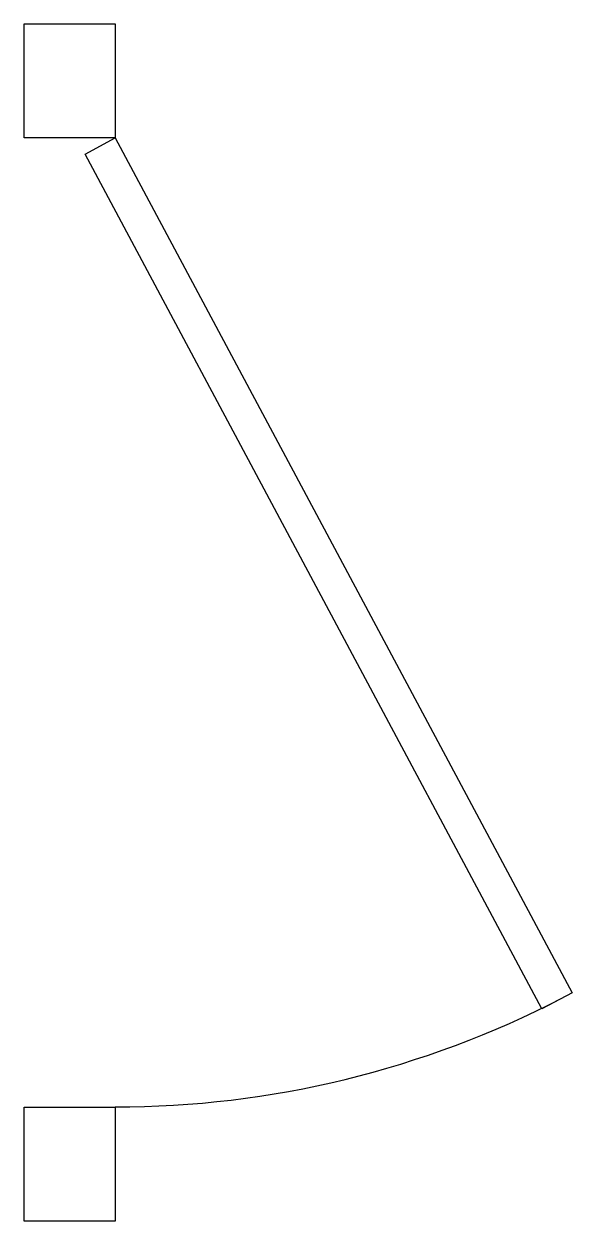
# Model space of a CAD drawing. Extents: x 113.1 to 113.58, y 127.47 to 128.52.
import ezdxf

# ---------------------------------------------------------------- set-up
doc = ezdxf.new("R2010")
doc.units = 0
doc.header["$MEASUREMENT"] = 0
doc.layers.get('0').update_dxf_attribs({"linetype": 'CONTINUOUS'})
doc.layers.add('GIRO', color=1, linetype='CONTINUOUS')

msp = doc.modelspace()

# ---------------------------------------------------------------- linework, layer by layer
for points in [[(113.1026, 128.4201), (113.1026, 128.5201), (113.1826, 128.5201), (113.1826, 128.4201)], [(113.1826, 128.4201), (113.5829, 127.6703), (113.5565, 127.6562), (113.1561, 128.406)], [(113.1026, 127.4701), (113.1026, 127.5701), (113.1826, 127.5701), (113.1826, 127.4701)]]:
    msp.add_lwpolyline(points, close=True)
at = {"layer": 'GIRO'}
msp.add_arc((113.1826, 128.4207), 0.8505, 270, 297.3943, dxfattribs=at)

doc.saveas('drawing.dxf')
